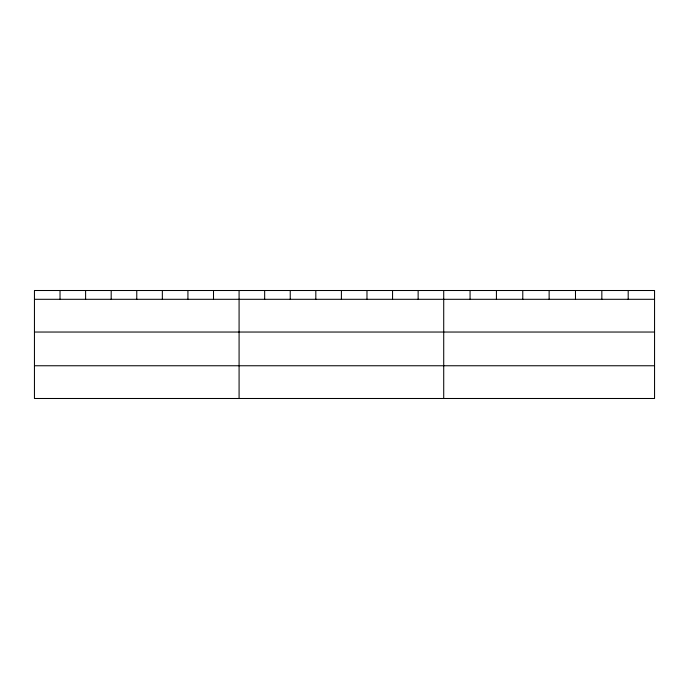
<?xml version="1.0" encoding="UTF-8"?>
<svg xmlns="http://www.w3.org/2000/svg" width="689" height="689" viewBox="0 0 689 689"><rect width="100%" height="100%" fill="white"/><g stroke="black" fill="none" stroke-linecap="round" stroke-linejoin="round"><path stroke-width="1.03" d="M654.55 332.038L654.55 290.508L34.45 290.508L34.45 398.492L654.55 398.492L654.55 332.038L34.45 332.038M34.45 299.302L654.55 299.302M34.45 365.756L654.55 365.756M628.196 290.508L628.196 299.302M601.841 290.508L601.841 299.302M575.487 290.508L575.487 299.302M549.133 290.508L549.133 299.302M522.779 290.508L522.779 299.302M496.424 290.508L496.424 299.302M470.07 290.508L470.07 299.302M443.716 290.508L443.716 398.492M418.137 290.508L418.137 299.302M392.558 290.508L392.558 299.302M366.979 290.508L366.979 299.302M341.399 290.508L341.399 299.302M315.82 290.508L315.82 299.302M290.241 290.508L290.241 299.302M264.662 290.508L264.662 299.302M239.083 290.508L239.083 398.492M213.504 290.508L213.504 299.302M187.925 290.508L187.925 299.302M162.346 290.508L162.346 299.302M136.767 290.508L136.767 299.302M111.187 290.508L111.187 299.302M85.608 290.508L85.608 299.302M60.029 290.508L60.029 299.302"/></g></svg>
